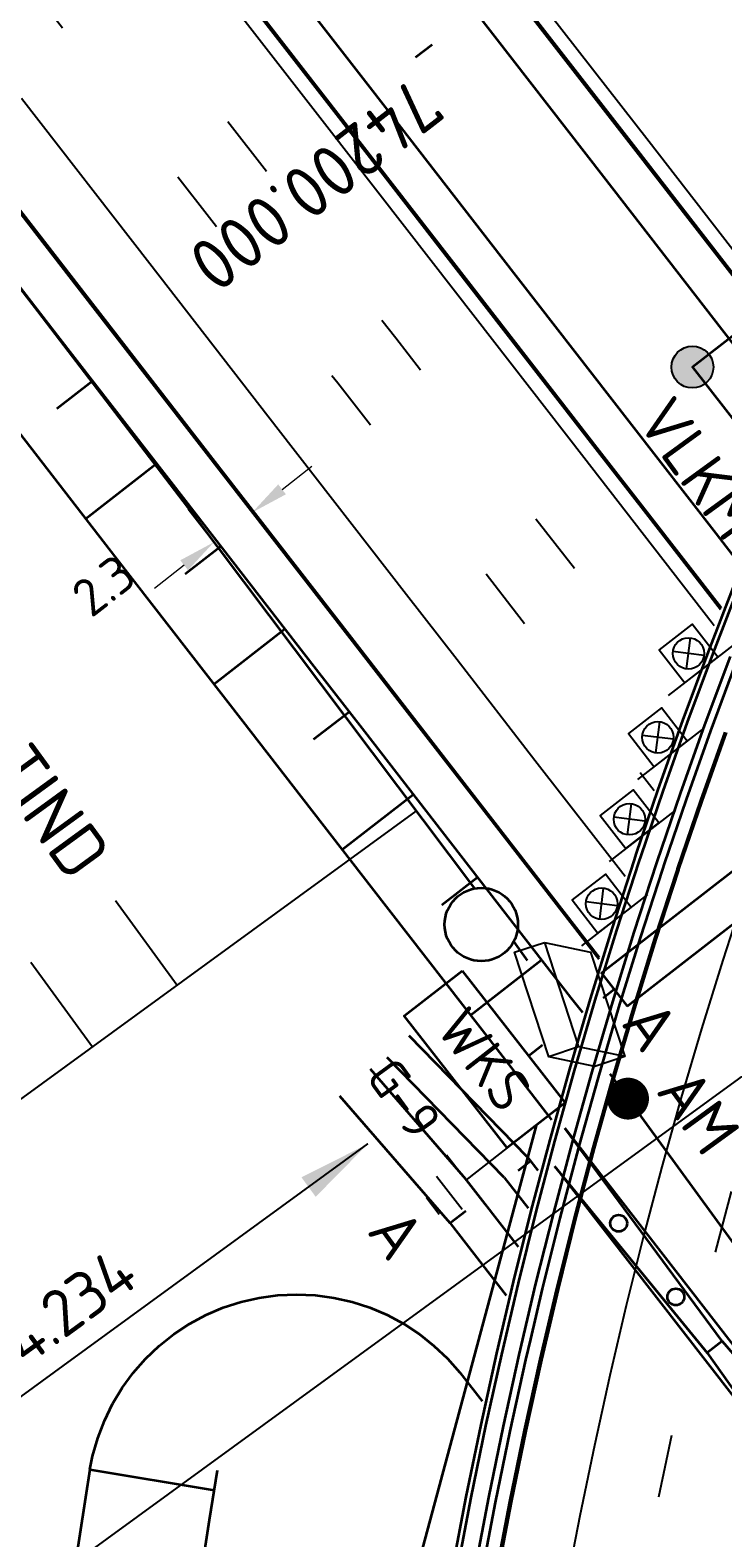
# Model space of a CAD drawing. Header units: metres. Extents: x 134219 to 139178, y 438661 to 444352.
# Drawn here: x 135219.3 to 135252.3, y 443313.5 to 443385.5 of the extents above; entities that cross this region are included whole.
import ezdxf
from ezdxf.enums import TextEntityAlignment as Align

# ---------------------------------------------------------------- set-up
doc = ezdxf.new("R2010")
doc.units = ezdxf.units.M
doc.linetypes.add('13strp', pattern=[4, 1, -3])
doc.linetypes.add('39strp', pattern=[12, 3, -9])
doc.layers.get('DEFPOINTS').update_dxf_attribs({"color": 193})
for name, color, linetype, lineweight in [('N-WE-AM-KILOMETRERING-S', 7, 'Continuous', 25), ('N-WE-KL-DATA-S', 10, 'Continuous', 25), ('N-WE-KL-DATA-T18', 1, 'Continuous', 18), ('N-WE-KL-DATA-T25', 7, 'Continuous', 25), ('N-WE-KL-DATA_GLASVEZEL_HULPSTUK-S', 90, 'Continuous', 25), ('N-WE-KL-ET-T18', 1, 'Continuous', 18), ('N-WE-KL-ET-T25', 7, 'Continuous', 25), ('N-WE-KL-ET_AARDING-S', 7, 'Continuous', 25), ('N-WE-KL-ET_AARDING_AARDELECTRODE-T18', 10, 'Continuous', 18), ('N-WE-KL-ET_AARDING_AARDELECTRODE-T25', 7, 'Continuous', 25), ('N-WE-KL-ET_HULPSTUK_MOF-S', 10, 'Continuous', 25), ('N-WE-KL-ET_LS_HULPSTUK_MOF-T18', 10, 'Continuous', 18), ('N-WE-KL-ET_LS_HULPSTUK_MOF-T25', 7, 'Continuous', 25), ('N-WE-KL-ET_LS_OV_KABEL-G', 10, 'KL-LS-OV-N', 35), ('N-WE-KL-ET_LS_OV_KABEL-M', 7, 'Continuous', 18), ('N-WE-KL-ET_LS_OV_KABEL-T25', 7, 'Continuous', 25), ('N-WE-KL-ET_LS_OV_KAST-G', 10, 'Continuous', 35), ('N-WE-KL-ET_MANTELBUIS-G', 10, 'Continuous', 35), ('N-WE-KL-MONITORING-T18', 1, 'Continuous', 25), ('N-WE-VW-VS-T18', 10, 'Continuous', 18), ('N-WE-VW-VS-T25', 7, 'Continuous', 25), ('Utd-geleiderail-nw', 8, 'glm a2ee v014$0$f2m40080', 35), ('Utd-ondergr-nw', 8, '13strp', 35), ('X-XX-AL-AANPIJLING-G', 7, 'Continuous', 18), ('X-XX-AL-AANPIJLING-S', 7, 'Continuous', 25)]:
    doc.layers.add(name, color=color, linetype=linetype, lineweight=lineweight)
doc.layers.add('N-WE-KL-MONITORING-T25', color=2, linetype='Continuous')
doc.layers.add('Utd-weg-nw', color=8, linetype='Continuous')
doc.styles.add('alm a2ee v011$0$rtw_iso', font='NLCS-ISO.ttf')
doc.styles.add('ISO18', font='NLCS-ISO.ttf')
doc.styles.add('ISO25', font='NLCS-ISO.ttf')
doc.styles.add('NLCS-ISO', font='NLCS-ISO.ttf')
doc.styles.add('NLCS_18', font='NLCS-ISO.ttf', dxfattribs={"height": 1.8})
doc.linetypes.add('glm a2ee v014$0$f2m40080', pattern='A,2,-1,[160,RTW.shx,S=0.5,R=0,X=0,Y=0],-1', length=4)
doc.linetypes.add('KL-LS-OV-N', pattern='A,4,-1,[103,NLCS.SHX,S=0.75,R=0,X=0,Y=0],-1,4,-1.5,["0V",Standard,S=1,R=0,X=0,Y=-0.5],-3', length=14.5)
doc.dimstyles.new('NLCS_t18_pijl_Dimension_l3_h1', dxfattribs={"dimtxt": 1.8, "dimasz": 1.8, "dimexe": 2, "dimexo": 2, "dimgap": 0.7, "dimtad": 1, "dimdec": 1, "dimzin": 0, "dimdsep": 46, "dimtxsty": 'NLCS_18', "dimcen": 2.5, "dimdle": 2, "dimclrd": 256, "dimclre": 256, "dimclrt": 256, "dimadec": 1, "dimazin": 0, "dimtfac": 1, "dimtdec": 1, "dimtofl": 0, "dimtmove": 1, "dimatfit": 0, "dimfxl": 0, "dimtolj": 1, "dimtzin": 0, "dimlwd": 18, "dimlwe": 18, "dimarcsym": 0})
doc.dimstyles.new('UTD', dxfattribs={"dimtxt": 1.8, "dimasz": 1.8, "dimexe": 0, "dimexo": 0, "dimgap": 0.5, "dimtad": 1, "dimdec": 1, "dimzin": 1, "dimdsep": 46, "dimtxsty": 'ISO18', "dimcen": 2.5, "dimclrd": 256, "dimclre": 256, "dimclrt": 1, "dimadec": 0, "dimazin": 0, "dimtfac": 1, "dimtdec": 1, "dimtmove": 0, "dimatfit": 3, "dimfxl": 0, "dimlwd": -1, "dimlwe": -1, "dimarcsym": 0})

# ---------------------------------------------------------------- blocks, each defined once
blk = doc.blocks.new('SKL-DATA_SIGNAALGEVER_DYNAMISCH-SO')
blk.add_line((0, 2), (0, -2))
blk.add_lwpolyline([(0, -1), (0, 1), (-2, 1), (-2, -1)], close=True)
for points in [[(-0.47, -0.53), (-1.53, 0.53)], [(-0.47, 0.53), (-1.53, -0.53)]]:
    blk.add_lwpolyline(points)
blk.add_circle((-1, 0), 0.75)
at = {"layer": 'N-WE-KL-DATA-T18', "linetype": 'ByBlock', "style": 'NLCS-ISO', "flags": 1}
for tag, p in [('LEVERANCIER', (0, -6.431)), ('BEHOREND_BIJ_PORTAAL_(CONSTRUCTIENUMMER)', (0, -10.215)), ('LOCATIE', (0, -14)), ('TYPE_SIGNAALGEVER', (0, -17.784)), ('PB-ADRES', (0, -21.569)), ('RIJSTROOK_(1,2,3,ETC.)', (0, -25.353)), ('BPS-CODERING', (0, -29.138)), ('OVERIGE_OPMERKING(EN)_1', (0, -32.922)), ('OVERIGE_OPMERKING(EN)_2', (0, -36.707))]:
    blk.add_attdef(tag, p, '', height=1.8, dxfattribs=at)
at = {"layer": 'N-WE-KL-DATA-T25', "linetype": 'ByBlock', "style": 'NLCS-ISO'}
blk.add_attdef('OMSCHRIJVING_T.B.V._LEGENDA', (0, 4.715), '', height=2.5, dxfattribs=at)
blk = doc.blocks.new('SVW-VS_KAST_BERMKAST-SO (1)')
blk.add_lwpolyline([(-4, 1.75), (4, 1.75), (4, -1.75), (-4, -1.75), (-4, 1.75)])
at = {"layer": 'N-WE-VW-VS-T18', "linetype": 'ByBlock', "style": 'NLCS-ISO', "flags": 1}
for tag, p in [('OMSCHRIJVING_LEGENDA', (0, -8.431)), ('LEVERANCIER', (0, -12.215)), ('NABIJ_PORTAAL', (0, -16)), ('LOCATIE', (0, -19.784)), ('BPS-CODERING', (0, -23.569)), ('NAAM_TB-POORTNUMMER_1', (0, -27.353)), ('CLID-POORTNUMMER_1', (0, -31.138)), ('IP-ADRES_POORTNUMMER_1', (0, -34.922)), ('NAAM_TB-POORTNUMMER_2', (0, -38.707)), ('CLID-POORTNUMMER_2', (0, -42.491)), ('IP-ADRES_POORTNUMMER_2', (0, -46.276)), ('NAAM_TB-POORTNUMMER_3', (0, -50.06)), ('CLID-POORTNUMMER_3', (0, -53.845)), ('IP-ADRES_POORTNUMMER_3', (0, -57.629)), ('NAAM_TB-POORTNUMMER_4', (0, -61.414)), ('CLID-POORTNUMMER_4', (0, -65.198)), ('IP-ADRES_POORTNUMMER_4', (0, -68.983)), ('NAAM_SWITCH', (0, -72.767)), ('IP-ADRES', (0, -76.552)), ('VOEDINGSPUNT', (0, -80.336)), ('GROEPSNUMMER', (0, -84.121)), ('POSITIE_X', (0, -87.905)), ('POSITIE_Y', (0, -91.69)), ('OVERIGE_OPMERKING(EN)_1', (0, -95.474)), ('OVERIGE_OPMERKING(EN)_2', (0, -99.259))]:
    blk.add_attdef(tag, p, '', height=1.8, dxfattribs=at)
at = {"layer": 'N-WE-VW-VS-T25', "linetype": 'ByBlock', "style": 'NLCS-ISO'}
blk.add_attdef('KASTNAAM', text='', height=2.5, dxfattribs=at).set_placement((0, 0), align=Align.MIDDLE_CENTER)
blk = doc.blocks.new('SKL-ET_AARDING_AARDELECTRODE-SO')
for points in [[(2.5, 1.5), (2.5, -1.5)], [(3.5, 1), (3.5, -1)], [(0, 0), (2.5, 0)], [(4.5, -0.5), (4.5, 0.5)]]:
    blk.add_lwpolyline(points)
at = {"layer": 'N-WE-KL-ET_AARDING_AARDELECTRODE-T18', "style": 'NLCS-ISO', "flags": 1}
for tag, p in [('OMSCHRIJVING_LEGENDA', (0, -8.635)), ('CONSTRUCTIENUMMER', (0, -12.42)), ('LOCATIE', (0, -16.204)), ('OVERIGE_OPMERKING(EN)_1', (0, -19.989)), ('OVERIGE_OPMERKING(EN)_2', (0, -23.773))]:
    blk.add_attdef(tag, p, '', height=1.8, dxfattribs=at)
at = {"layer": 'N-WE-KL-ET_AARDING_AARDELECTRODE-T25', "style": 'NLCS-ISO'}
blk.add_attdef('TYPE_SYMBOOL', (0, 4.405), '', height=2.25, dxfattribs=at)
blk = doc.blocks.new('SKL-DATA_GLASVEZEL_KABELPUT_RECHTHOEKIG')
at = {"color": 0, "linetype": 'ByBlock'}
for points in [[(-3.75, -0.866), (-2.625, 1.083), (2.625, 1.083), (1.5, -0.866)], [(2.625, 1.083), (2.625, -0.417), (1.5, -2.366)], [(-3.75, -0.866), (1.5, -0.866), (1.5, -2.366), (-3.75, -2.366), (-3.75, -0.866)]]:
    blk.add_lwpolyline(points, dxfattribs=at)
at = {"layer": 'N-WE-KL-DATA-T18', "linetype": 'ByBlock', "style": 'NLCS-ISO', "flags": 1}
for tag, p in [('OMSCHRIJVING_LEGENDA', (-0.562, -8.322)), ('LOCATIE', (-0.562, -12.107)), ('TYPE_HANDHOLE', (-0.562, -15.891)), ('TYPE_GCO', (-0.562, -19.676)), ('BPS-CODERING', (-0.562, -23.46)), ('POSITIE_X', (-0.562, -27.245)), ('POSITIE_Y', (-0.562, -31.029)), ('OVERIGE_OPMERKING(EN)_1', (-0.562, -34.814)), ('OVERIGE_OPMERKING(EN)_2', (-0.562, -38.598))]:
    blk.add_attdef(tag, p, '', height=1.8, dxfattribs=at)
at = {"layer": 'N-WE-KL-DATA-T25', "linetype": 'ByBlock', "style": 'NLCS-ISO'}
blk.add_attdef('TYPE_SYMBOOL', text='', height=2.5, dxfattribs=at).set_placement((15.349, -0.13), align=Align.MIDDLE_CENTER)
blk = doc.blocks.new('SKL-ET_HULP_VERGROTELUSKOPPELMOF-SO')
at = {"ltscale": 10}
h = blk.add_hatch(color=256, dxfattribs=at)
edge = h.paths.add_edge_path()
edge.add_arc((0, 0), 1, 0, 360)
blk.add_circle((0, 0), 1)
at = {"layer": 'N-WE-KL-ET_LS_HULPSTUK_MOF-T18', "style": 'NLCS-ISO', "flags": 1}
for tag, p in [('OMSCHRIJVING_LEGENDA', (0, -8.431)), ('CONSTRUCTIENUMMER', (0, -12.215)), ('LOCATIE', (0, -16)), ('AANTAL_LUSPAREN', (0, -19.784)), ('POSITIE_X', (0, -23.569)), ('POSITIE_Y', (0, -27.353)), ('OVERIGE_OPMERKING(EN)_1', (0, -31.138)), ('OVERIGE_OPMERKING(EN)_2', (0, -34.922))]:
    blk.add_attdef(tag, p, '', height=1.8, dxfattribs=at)
at = {"layer": 'N-WE-KL-ET_LS_HULPSTUK_MOF-T25', "style": 'NLCS-ISO'}
blk.add_attdef('SOORT_MOF', (0, 2.715), '', height=2.25, dxfattribs=at)
blk = doc.blocks.new('SAL-AM_KILOMETRERING-SO')
blk.add_lwpolyline([(-37, 0), (-28, 0), (-10, 0)])
at = {"style": 'ISO25'}
blk.add_text('KM', height=2.25, dxfattribs=at).set_placement((-36, 1))
blk.add_attdef('KM', (-31, 1), '', height=2.25, dxfattribs=at)
blk = doc.blocks.new('RSK1')
blk.add_circle((0, 0), 1.75)
blk = doc.blocks.new('SKL-ET_HULP_MOF_AFDEKMOF-SO')
at = {"const_width": 1}
blk.add_lwpolyline([(-0.5, 0, 1), (0.5, 0, 1)], format="xyb", close=True, dxfattribs=at)
blk.add_circle((0, 0), 0.5)
at = {"layer": 'N-WE-KL-ET-T18', "linetype": 'ByBlock', "style": 'NLCS-ISO', "flags": 1}
for tag, p in [('OMSCHRIJVING_LEGENDA', (0, -8.431)), ('LOCATIE', (0, -12.215)), ('MASTNUMMER', (0, -16)), ('VAN', (0, -19.784)), ('NAAR', (0, -23.569)), ('AFTAKKING', (0, -27.353)), ('VOEDINGSPUNT', (0, -31.138)), ('GROEPSNUMMER', (0, -34.922)), ('POSITIE_X', (0, -38.707)), ('POSITIE_Y', (0, -42.491)), ('OVERIGE_OPMERKING(EN)_2', (0, -50.06))]:
    blk.add_attdef(tag, p, '', height=1.8, dxfattribs=at)
at = {"layer": 'N-WE-KL-ET-T18', "linetype": 'ByBlock', "style": 'NLCS-ISO'}
blk.add_attdef('OVERIGE_OPMERKING(EN)_1', (0, -46.276), '', height=1.8, dxfattribs=at)
at = {"layer": 'N-WE-KL-ET-T25', "linetype": 'ByBlock', "style": 'NLCS-ISO'}
blk.add_attdef('SOORT_MOF', text='', height=2.25, dxfattribs=at).set_placement((0, 3), align=Align.MIDDLE)
blk = doc.blocks.new('*D584')
at = {"layer": 'DEFPOINTS', "color": 0, "transparency": 16777216}
for p in [(135229.858, 443362.44), (135229.858, 443362.44), (135228.026, 443361.02)]:
    blk.add_point(p, dxfattribs=at)
at = {"layer": 'N-WE-KL-ET_LS_OV_KABEL-M', "lineweight": 18, "transparency": 16777216}
for p, q in [((135229.858, 443362.44), (135228.632, 443364.02)), ((135228.026, 443361.02), (135226.801, 443362.6))]:
    blk.add_line(p, q, dxfattribs=at)
at = {"layer": 'N-WE-KL-ET_LS_OV_KABEL-M', "linetype": 'Continuous', "lineweight": 18, "transparency": 16777216}
for p, q in [((135231.28, 443363.543), (135232.702, 443364.646)), ((135226.604, 443359.917), (135225.182, 443358.814))]:
    blk.add_line(p, q, dxfattribs=at)
at = {"layer": 'N-WE-KL-ET_LS_OV_KABEL-M', "transparency": 16777216}
for points in [[(135231.096, 443363.78), (135231.464, 443363.306), (135229.858, 443362.44)], [(135226.42, 443360.154), (135226.788, 443359.68), (135228.026, 443361.02)]]:
    blk.add_solid(points, dxfattribs=at)
at = {"layer": 'N-WE-KL-ET_LS_OV_KABEL-M', "transparency": 16777216, "insert": (135222.763, 443358.962), "char_height": 1.8, "attachment_point": 5, "rotation": 37.79511, "style": 'NLCS_18'}
blk.add_mtext('\\A1;2.3', dxfattribs=at)

msp = doc.modelspace()

# ---------------------------------------------------------------- linework, layer by layer
at = {"layer": 'N-WE-KL-ET_LS_OV_KABEL-G', "flags": 128}
for points, elevation in [([(135145.547, 443465.205), (135159.251, 443448.212), (135174.723, 443429.562), (135189.576, 443410.828), (135204.255, 443391.936), (135219.626, 443372.028), (135226.973, 443362.419), (135240.469, 443344.483)], 1.881), ([(135255.119, 443372.678), (135250.871, 443369.383), (135271.466, 443342.951)], 1.955), ([(135242.338, 443341.943), (135242.99, 443341.047)], 1.881), ([(135246.936, 443335.63), (135257.739, 443320.802), (135260.071, 443317.87), (135271.192, 443303.932), (135288.327, 443281.056), (135303.201, 443262.446), (135318.287, 443243.235), (135331.507, 443224.802), (135392.989, 443147), (135450.277, 443074.795), (135453.863, 443060.099)], 1.881)]:
    msp.add_lwpolyline(points, dxfattribs=dict(at, elevation=elevation))
for points in [[(135247.143, 443339.655), (135246.614, 443339.246)], [(135243.72, 443337.001), (135243.05, 443336.481)], [(135243.409, 443333.171), (135237.91, 443312.697), (135238.099, 443308.158), (135237.5, 443302.587), (135235.322, 443288.355), (135234.738, 443284.025), (135234.363, 443271.554), (135234.551, 443258.583), (135234.553, 443258.608), (135234.172, 443256.929), (135234.544, 443246.911), (135233.743, 443243.787), (135232.271, 443240.721), (135229.682, 443237.624), (135219.677, 443232.588), (135216.759, 443231.881), (135216.749, 443231.871), (135214.989, 443232.253)]]:
    msp.add_lwpolyline(points, dxfattribs=at)
at = {"layer": 'N-WE-KL-ET_MANTELBUIS-G', "flags": 128}
msp.add_lwpolyline([(135247.756, 443338.865), (135260.572, 443348.805), (135259.346, 443350.386), (135246.53, 443340.446)], close=True, dxfattribs=at)
at = {"layer": 'Utd-geleiderail-nw', "linetype": 'Continuous', "flags": 128}
for points in [[(135217.213, 443406.271), (135222.705, 443399.191), (135223.341, 443398.37), (135229.47, 443390.468), (135235.598, 443382.566), (135241.726, 443374.664), (135247.855, 443366.762), (135252.003, 443361.413), (135253.983, 443358.86), (135260.112, 443350.958), (135266.24, 443343.055), (135272.368, 443335.153), (135278.497, 443327.251), (135284.625, 443319.349), (135290.754, 443311.447), (135296.882, 443303.545), (135303.01, 443295.643), (135309.139, 443287.741), (135315.267, 443279.839), (135321.396, 443271.937), (135327.524, 443264.035), (135333.652, 443256.133), (135339.781, 443248.231)], [(135240.497, 443386.365), (135246.626, 443378.463), (135252.754, 443370.561), (135256.902, 443365.213), (135258.883, 443362.659), (135265.011, 443354.757), (135271.139, 443346.855), (135277.268, 443338.953), (135283.396, 443331.051), (135289.525, 443323.149), (135295.653, 443315.247), (135301.781, 443307.345), (135307.91, 443299.443), (135314.038, 443291.541), (135320.167, 443283.638), (135326.295, 443275.736), (135332.423, 443267.834), (135338.552, 443259.932), (135344.68, 443252.03), (135350.808, 443244.128)], [(135252.67, 443355.568), (135251.454, 443352.3), (135250.284, 443349.016), (135249.176, 443345.762), (135249.155, 443345.701), (135248.082, 443342.399), (135247.05, 443339.069), (135246.064, 443335.724), (135245.125, 443332.366), (135244.232, 443328.996), (135243.386, 443325.613), (135242.588, 443322.219), (135241.837, 443318.814), (135241.133, 443315.399), (135240.476, 443311.975)]]:
    msp.add_lwpolyline(points, dxfattribs=at)
at = {"layer": 'Utd-ondergr-nw', "color": 7, "linetype": 'Continuous'}
msp.add_line((135238.443, 443384.772), (135237.653, 443384.159), dxfattribs=at)
at = {"layer": 'Utd-ondergr-nw', "linetype": 'Continuous'}
for p, q in [((135242.998, 443331.66), (135237.356, 443337.447)), ((135241.878, 443330.685), (135236.295, 443336.412)), ((135239.944, 443330.731), (135235.51, 443335.847)), ((135239.306, 443328.494), (135234.039, 443334.571)), ((135244.774, 443333.041), (135255.9, 443318.695)), ((135252.286, 443322.865), (135244.774, 443333.041)), ((135244.284, 443331.226), (135255.481, 443316.788)), ((135244.284, 443331.226), (135251.575, 443322.314)), ((135251.575, 443322.314), (135255.481, 443316.788)), ((135252.286, 443322.865), (135255.9, 443318.695))]:
    msp.add_line(p, q, dxfattribs=at)
at = {"layer": 'Utd-ondergr-nw', "linetype": 'Continuous', "flags": 128}
for points in [[(135129.022, 443479.929), (135130.935, 443477.605), (135137.191, 443469.958), (135140.628, 443465.727), (135143.419, 443462.276), (135149.624, 443454.561), (135155.808, 443446.815), (135161.974, 443439.042), (135168.125, 443431.244), (135174.264, 443423.422), (135180.395, 443415.581), (135186.519, 443407.721), (135192.641, 443399.846), (135198.764, 443391.959), (135204.253, 443384.881), (135204.89, 443384.06), (135211.018, 443376.158), (135217.147, 443368.256), (135223.275, 443360.354), (135229.404, 443352.452), (135231.81, 443349.349), (135235.532, 443344.55), (135241.66, 443336.648), (135244.15, 443333.438)], [(135217.543, 443419.187), (135223.676, 443411.285), (135229.169, 443404.204), (135229.805, 443403.383), (135235.934, 443395.481), (135242.062, 443387.579), (135248.19, 443379.677), (135254.319, 443371.775), (135256.715, 443368.685)], [(135217.598, 443419.23), (135223.731, 443411.328), (135229.224, 443404.247), (135229.861, 443403.426), (135235.989, 443395.524), (135242.117, 443387.622), (135248.246, 443379.72), (135254.374, 443371.818), (135256.747, 443368.758)], [(135215.593, 443405.015), (135221.085, 443397.935), (135221.721, 443397.114), (135227.85, 443389.212), (135233.978, 443381.309), (135240.107, 443373.407), (135246.235, 443365.505), (135248.641, 443362.403), (135252.208, 443357.803)], [(135215.648, 443405.058), (135221.14, 443397.977), (135221.777, 443397.157), (135227.905, 443389.254), (135234.033, 443381.352), (135240.162, 443373.45), (135246.29, 443365.548), (135248.696, 443362.446), (135252.238, 443357.88)], [(135216.139, 443380.129), (135222.267, 443372.227), (135228.396, 443364.325), (135234.524, 443356.423), (135236.93, 443353.321), (135240.652, 443348.521), (135246.397, 443341.114)], [(135216.194, 443380.172), (135222.323, 443372.27), (135228.451, 443364.368), (135234.579, 443356.466), (135236.986, 443353.363), (135240.708, 443348.564), (135246.423, 443341.195)], [(135214.416, 443378.793), (135220.545, 443370.891), (135226.673, 443362.989), (135232.801, 443355.087), (135235.208, 443351.985), (135238.93, 443347.185), (135245.058, 443339.283), (135245.62, 443338.558)], [(135220.524, 443367.41), (135222.222, 443368.728)], [(135221.889, 443362.142), (135225.287, 443364.777)], [(135226.652, 443359.508), (135228.351, 443360.826)], [(135252.882, 443359.051), (135251.618, 443355.786), (135250.4, 443352.503), (135249.228, 443349.206), (135248.177, 443346.118), (135248.088, 443345.85), (135247.02, 443342.558), (135245.986, 443339.213), (135244.998, 443335.854), (135244.057, 443332.481), (135243.163, 443329.096), (135242.316, 443325.698), (135241.517, 443322.289), (135240.765, 443318.869), (135240.06, 443315.439), (135239.403, 443312)], [(135253.106, 443358.963), (135251.843, 443355.701), (135250.626, 443352.421), (135249.455, 443349.128), (135248.404, 443346.041), (135248.316, 443345.775), (135247.249, 443342.486), (135246.216, 443339.144), (135245.229, 443335.787), (135244.289, 443332.418), (135243.396, 443329.036), (135242.55, 443325.641), (135241.751, 443322.236), (135240.999, 443318.819), (135240.295, 443315.393), (135239.639, 443311.957)], [(135228.017, 443354.239), (135231.415, 443356.875)], [(135252.951, 443355.281), (135251.74, 443352.017), (135250.574, 443348.738), (135249.528, 443345.663), (135249.442, 443345.406), (135248.379, 443342.128), (135247.35, 443338.801), (135246.368, 443335.461), (135245.452, 443332.179), (135245.433, 443332.108), (135244.543, 443328.741), (135243.701, 443325.363), (135243.137, 443322.955), (135242.906, 443321.973), (135242.158, 443318.573), (135241.458, 443315.162), (135240.805, 443311.742)], [(135232.78, 443351.606), (135234.479, 443352.924)], [(135252.422, 443351.948), (135251.257, 443348.677), (135250.148, 443345.422), (135250.137, 443345.39), (135249.064, 443342.088), (135248.036, 443338.771), (135247.054, 443335.44), (135246.118, 443332.096), (135245.23, 443328.739), (135244.387, 443325.37), (135243.592, 443321.99), (135242.844, 443318.599), (135242.143, 443315.198), (135241.489, 443311.788)], [(135252.488, 443351.924), (135251.323, 443348.654), (135250.215, 443345.4), (135250.204, 443345.368), (135249.13, 443342.066), (135248.103, 443338.751), (135247.121, 443335.421), (135246.186, 443332.077), (135245.297, 443328.722), (135244.456, 443325.354), (135243.66, 443321.975), (135242.912, 443318.585), (135242.212, 443315.185), (135241.558, 443311.775)], [(135234.146, 443346.337), (135237.543, 443348.973)], [(135238.909, 443343.704), (135240.608, 443345.022)], [(135240.274, 443338.435), (135243.672, 443341.071)], [(135242.998, 443331.66), (135243.495, 443331.019)], [(135242.558, 443331.017), (135243.144, 443331.471)], [(135239.944, 443330.731), (135242.554, 443327.365)], [(135241.878, 443330.685), (135243.022, 443329.21)], [(135240.046, 443329.069), (135239.306, 443328.494)], [(135239.306, 443328.494), (135241.985, 443325.04)], [(135222.11, 443316.736), (135222.237, 443317.37), (135222.478, 443318.231), (135222.796, 443319.067), (135223.187, 443319.871), (135223.648, 443320.637), (135224.176, 443321.359), (135224.766, 443322.03), (135225.414, 443322.647), (135226.114, 443323.203), (135226.861, 443323.694), (135227.649, 443324.117), (135228.471, 443324.467), (135229.322, 443324.743), (135230.194, 443324.941), (135231.08, 443325.061), (135231.973, 443325.101), (135232.866, 443325.061), (135233.753, 443324.942), (135234.624, 443324.744), (135235.475, 443324.469), (135236.298, 443324.119), (135237.086, 443323.697), (135237.834, 443323.206), (135238.534, 443322.65), (135239.182, 443322.034), (135239.773, 443321.363), (135239.878, 443321.229), (135240.83, 443320.001)], [(135222.11, 443316.736), (135221.893, 443315.404), (135221.329, 443311.697), (135220.823, 443307.982), (135220.544, 443305.721), (135220.375, 443304.262), (135219.984, 443300.536), (135219.652, 443296.807), (135219.377, 443293.073), (135219.16, 443289.338)], [(135222.11, 443316.736), (135228.031, 443315.755)], [(135228.184, 443316.688), (135227.794, 443314.315), (135227.244, 443310.69), (135226.752, 443307.058), (135226.48, 443304.846), (135226.315, 443303.42), (135225.936, 443299.777), (135225.613, 443296.13), (135225.348, 443292.48), (135225.139, 443288.827), (135224.986, 443285.174), (135224.891, 443281.52), (135224.853, 443277.867), (135224.871, 443274.215), (135224.947, 443270.567), (135225.079, 443266.921), (135225.267, 443263.281), (135225.512, 443259.646), (135225.575, 443258.825), (135225.811, 443256.017), (135226.16, 443252.395), (135226.556, 443248.781)]]:
    msp.add_lwpolyline(points, dxfattribs=at)
at = {"layer": 'Utd-ondergr-nw', "linetype": 'Continuous', "ltscale": 0.3}
msp.add_lwpolyline([(135252.286, 443322.865), (135251.575, 443322.314)], dxfattribs=at)
at = {"layer": 'Utd-ondergr-nw', "linetype": 'Continuous'}
for centre in [(135247.35, 443328.496), (135250.079, 443324.978)]:
    msp.add_circle(centre, 0.4, dxfattribs=at)
at = {"layer": 'Utd-weg-nw', "linetype": '39strp', "flags": 128}
for points in [[(134972.859, 443666.555), (134978.725, 443661.261), (134979.343, 443660.702), (134986.71, 443654), (134994.045, 443647.268), (135001.345, 443640.503), (135008.606, 443633.702), (135015.826, 443626.863), (135023.002, 443619.984), (135027.175, 443615.942), (135030.131, 443613.06), (135037.214, 443606.09), (135044.25, 443599.073), (135051.239, 443592.009), (135056.173, 443586.965), (135058.181, 443584.899), (135065.075, 443577.743), (135071.921, 443570.54), (135078.719, 443563.293), (135085.469, 443556), (135092.17, 443548.662), (135098.821, 443541.28), (135105.424, 443533.854), (135111.977, 443526.383), (135113.473, 443524.663), (135118.48, 443518.869), (135124.939, 443511.311), (135131.354, 443503.711), (135137.73, 443496.073), (135144.069, 443488.399), (135150.373, 443480.692), (135153.835, 443476.43), (135156.646, 443472.955), (135162.891, 443465.19), (135169.111, 443457.4), (135175.308, 443449.588), (135181.486, 443441.755), (135187.648, 443433.905), (135193.796, 443426.04), (135199.935, 443418.162), (135206.067, 443410.274), (135212.196, 443402.379), (135217.687, 443395.299), (135218.323, 443394.478), (135224.452, 443386.576), (135230.58, 443378.674), (135236.709, 443370.772), (135242.837, 443362.87), (135245.243, 443359.768), (135248.965, 443354.968), (135250.431, 443353.078)], [(134970.518, 443663.954), (134976.376, 443658.667), (134976.993, 443658.109), (134984.349, 443651.416), (134991.672, 443644.695), (134998.959, 443637.942), (135006.207, 443631.154), (135013.412, 443624.329), (135020.572, 443617.465), (135024.736, 443613.433), (135027.685, 443610.558), (135034.751, 443603.604), (135041.77, 443596.603), (135048.743, 443589.556), (135053.665, 443584.524), (135055.668, 443582.462), (135062.546, 443575.323), (135069.376, 443568.137), (135076.158, 443560.907), (135082.892, 443553.631), (135089.577, 443546.311), (135096.213, 443538.946), (135102.8, 443531.537), (135109.338, 443524.084), (135110.831, 443522.368), (135115.827, 443516.587), (135122.271, 443509.045), (135128.674, 443501.461), (135135.037, 443493.837), (135141.365, 443486.177), (135147.659, 443478.482), (135151.116, 443474.226), (135153.923, 443470.756), (135160.16, 443463.002), (135166.372, 443455.221), (135172.563, 443447.417), (135178.735, 443439.591), (135184.892, 443431.747), (135191.037, 443423.887), (135197.173, 443416.013), (135203.303, 443408.128), (135209.43, 443400.234), (135214.921, 443393.154), (135215.558, 443392.333), (135221.686, 443384.431), (135227.815, 443376.529), (135233.943, 443368.627), (135240.071, 443360.725), (135242.478, 443357.623), (135246.2, 443352.823), (135249.038, 443349.163)], [(135085.898, 443583.267), (135092.547, 443576.177), (135099.382, 443568.791), (135106.168, 443561.361), (135112.904, 443553.885), (135119.591, 443546.364), (135126.226, 443538.799), (135127.742, 443537.057), (135132.811, 443531.191), (135139.345, 443523.544), (135145.831, 443515.862), (135152.272, 443508.146), (135158.67, 443500.4), (135165.029, 443492.626), (135168.519, 443488.33), (135171.351, 443484.828), (135177.641, 443477.008), (135183.9, 443469.168), (135190.132, 443461.312), (135196.34, 443453.441), (135202.527, 443445.559), (135208.696, 443437.668), (135214.851, 443429.77), (135220.994, 443421.868), (135227.129, 443413.964), (135232.622, 443406.882), (135233.258, 443406.061), (135239.387, 443398.159), (135245.515, 443390.257), (135251.644, 443382.355), (135257.772, 443374.453), (135258.754, 443373.187)], [(135295.247, 443415.387), (135294.522, 443414.447), (135292.485, 443411.755), (135290.485, 443409.034), (135288.524, 443406.286), (135286.6, 443403.511), (135284.716, 443400.71), (135282.87, 443397.882), (135281.064, 443395.03), (135279.298, 443392.152), (135277.572, 443389.25), (135275.886, 443386.325), (135274.241, 443383.376), (135272.637, 443380.405), (135271.075, 443377.412), (135269.554, 443374.397), (135268.076, 443371.362), (135266.639, 443368.306), (135265.246, 443365.231), (135263.895, 443362.137), (135262.587, 443359.024), (135261.323, 443355.893), (135260.102, 443352.745), (135258.925, 443349.581), (135257.792, 443346.4), (135256.714, 443343.236), (135256.703, 443343.204), (135255.659, 443339.993), (135254.66, 443336.768), (135253.705, 443333.53), (135252.795, 443330.278), (135251.931, 443327.014), (135251.112, 443323.739), (135250.339, 443320.452), (135249.612, 443317.155), (135248.93, 443313.848), (135248.294, 443310.532), (135247.705, 443307.208), (135247.161, 443303.875), (135246.854, 443301.845), (135246.664, 443300.536), (135246.214, 443297.19), (135245.913, 443294.732)]]:
    msp.add_lwpolyline(points, dxfattribs=at)
at = {"layer": 'Utd-weg-nw', "linetype": 'Continuous', "flags": 128}
for points in [[(135218.151, 443419.66), (135224.284, 443411.757), (135229.777, 443404.676), (135230.414, 443403.855), (135236.542, 443395.953), (135242.67, 443388.051), (135248.799, 443380.149), (135254.927, 443372.247), (135257.069, 443369.485)], [(135215.04, 443404.586), (135220.532, 443397.506), (135221.168, 443396.685), (135227.297, 443388.783), (135233.425, 443380.881), (135239.553, 443372.978), (135245.682, 443365.076), (135248.088, 443361.974), (135251.81, 443357.174), (135251.914, 443357.04)], [(135218.841, 443382.225), (135224.97, 443374.323), (135231.098, 443366.421), (135237.227, 443358.519), (135239.633, 443355.416), (135243.355, 443350.617), (135247.658, 443345.068)], [(135253.382, 443344.31), (135252.323, 443341.053), (135251.309, 443337.781), (135250.341, 443334.496), (135249.418, 443331.198), (135248.542, 443327.887), (135247.711, 443324.564), (135246.927, 443321.23), (135246.189, 443317.885), (135245.497, 443314.531), (135244.852, 443311.167)]]:
    msp.add_lwpolyline(points, dxfattribs=at)
at = {"layer": 'X-XX-AL-AANPIJLING-S'}
for p, q in [((135210.097, 443328.082), (135237.689, 443348.178)), ((135226.264, 443339.856), (135223.32, 443343.898)), ((135222.222, 443336.913), (135219.279, 443340.955))]:
    msp.add_line(p, q, dxfattribs=at)
msp.add_lwpolyline([(135253.419, 443344.523), (135257.644, 443338.721), (135154.912, 443263.901)], dxfattribs=at)

# ---------------------------------------------------------------- block references
at = {"layer": 'N-WE-AM-KILOMETRERING-S'}
ref = msp.add_blockref('SAL-AM_KILOMETRERING-SO', (135243.459, 443338.172), dxfattribs=dict(at, rotation=36.065996042389))
ref.add_attrib('KM', '74.234', (135217.812, 443320.73), dxfattribs={"layer": 'N-WE-KL-MONITORING-T25', "height": 2.25, "rotation": 36.066, "style": 'ISO25'})
at = {"layer": 'N-WE-KL-DATA-S', "rotation": 307.7951051019322}
for p in [(135251.297, 443354.919), (135249.834, 443350.911), (135248.477, 443346.998), (135247.152, 443342.966)]:
    msp.add_blockref('SKL-DATA_SIGNAALGEVER_DYNAMISCH-SO', p, dxfattribs=at)
at = {"layer": 'N-WE-KL-DATA_GLASVEZEL_HULPSTUK-S', "extrusion": (0.005845, 0.001911, 0.999981)}
ref = msp.add_blockref('SKL-DATA_GLASVEZEL_KABELPUT_RECHTHOEKIG', (135243.486, 443336.29, 1637.968), dxfattribs=dict(at, rotation=288.1079086445855))
ref.add_attrib('TYPE_SYMBOOL', 'A', (135245.102, 443335.735, 1637.992), dxfattribs={"layer": 'N-WE-KL-MONITORING-T25', "extrusion": (0.005845, 0.001911, 0.999981), "height": 2.25, "rotation": 306.066, "style": 'ISO25'})
at = {"layer": 'N-WE-KL-ET_AARDING-S'}
ref = msp.add_blockref('SKL-ET_AARDING_AARDELECTRODE-SO', (135242.029, 443332.096), dxfattribs=dict(at, rotation=217.902183135459))
ref.add_attrib('TYPE_SYMBOOL', 'A', (135235.279, 443328.111), dxfattribs={"layer": 'N-WE-KL-MONITORING-T25', "height": 2.25, "rotation": 306.066, "style": 'ISO25'})
at = {"layer": 'N-WE-KL-ET_HULPSTUK_MOF-S'}
ref = msp.add_blockref('SKL-ET_HULP_VERGROTELUSKOPPELMOF-SO', (135250.871, 443369.383), dxfattribs=at)
ref.add_attrib('SOORT_MOF', 'VLKM', (135248.12, 443366.841, -1.504), dxfattribs={"layer": 'N-WE-KL-MONITORING-T25', "height": 2.25, "rotation": 306.066, "style": 'ISO25'})
ref = msp.add_blockref('SKL-ET_HULP_MOF_AFDEKMOF-SO', (135247.798, 443334.448, 1.881), dxfattribs=at)
ref.add_attrib('SOORT_MOF', 'AM', (135249.079, 443334.811, 1.881), dxfattribs={"layer": 'N-WE-KL-MONITORING-T25', "height": 2.25, "rotation": 306.066, "style": 'ISO25'})
at = {"layer": 'N-WE-KL-ET_LS_OV_KAST-G', "rotation": 187.5537297074326}
msp.add_blockref('RSK1', (135240.792, 443342.763), dxfattribs=at)
at = {"layer": 'N-WE-KL-ET_LS_OV_KAST-G'}
ref = msp.add_blockref('SVW-VS_KAST_BERMKAST-SO (1)', (135240.952, 443336.327), dxfattribs=dict(at, rotation=307.9021831343701))
ref.add_attrib('SOORT_KAST', 'WKS', dxfattribs={"layer": 'N-WE-KL-MONITORING-T25', "height": 2, "rotation": 307.90218, "style": 'ISO25'}).set_placement((135240.952, 443336.327), align=Align.MIDDLE_CENTER)
ref.add_attrib('GROEPSNUMMER', 'G-9', (135235.235, 443335.485), dxfattribs={"layer": 'N-WE-KL-MONITORING-T18', "height": 1.8, "rotation": 306.066, "style": 'ISO18'})

# ---------------------------------------------------------------- texts
at = {"layer": 'N-WE-KL-ET_LS_OV_KABEL-T25', "style": 'NLCS-ISO'}
msp.add_text('Cu 25mm² VERTIND', height=2.5, rotation=306.066, dxfattribs=at).set_placement((135222.19, 443345.45), align=Align.MIDDLE_RIGHT)
at = {"layer": 'Utd-ondergr-nw', "color": 7, "style": 'alm a2ee v011$0$rtw_iso'}
msp.add_text('74200.000', height=2.5, rotation=217.7951, dxfattribs=at).set_placement((135237.641, 443383.359))

# ---------------------------------------------------------------- dimensions: what is measured, and where the dimension line sits
at = {"layer": 'N-WE-KL-ET_LS_OV_KABEL-M'}
dim = msp.add_linear_dim(base=(135229.858, 443362.44), p1=(135228.026, 443361.02), p2=(135229.858, 443362.44), angle=37.79511, dimstyle='NLCS_t18_pijl_Dimension_l3_h1', dxfattribs=at)
dim.commit()
dim.dimension.update_dxf_attribs({"geometry": '*D584', "text_midpoint": (135223.743, 443357.698), "dimtype": 161})

# ---------------------------------------------------------------- leaders
at = {"layer": 'X-XX-AL-AANPIJLING-G'}
msp.add_leader([(135235.375, 443332.285), (135209.63, 443313.534)], dimstyle='UTD', override={"dimasz": 3.5, "dimfxl": 0}, dxfattribs=at)

doc.saveas('drawing.dxf')
